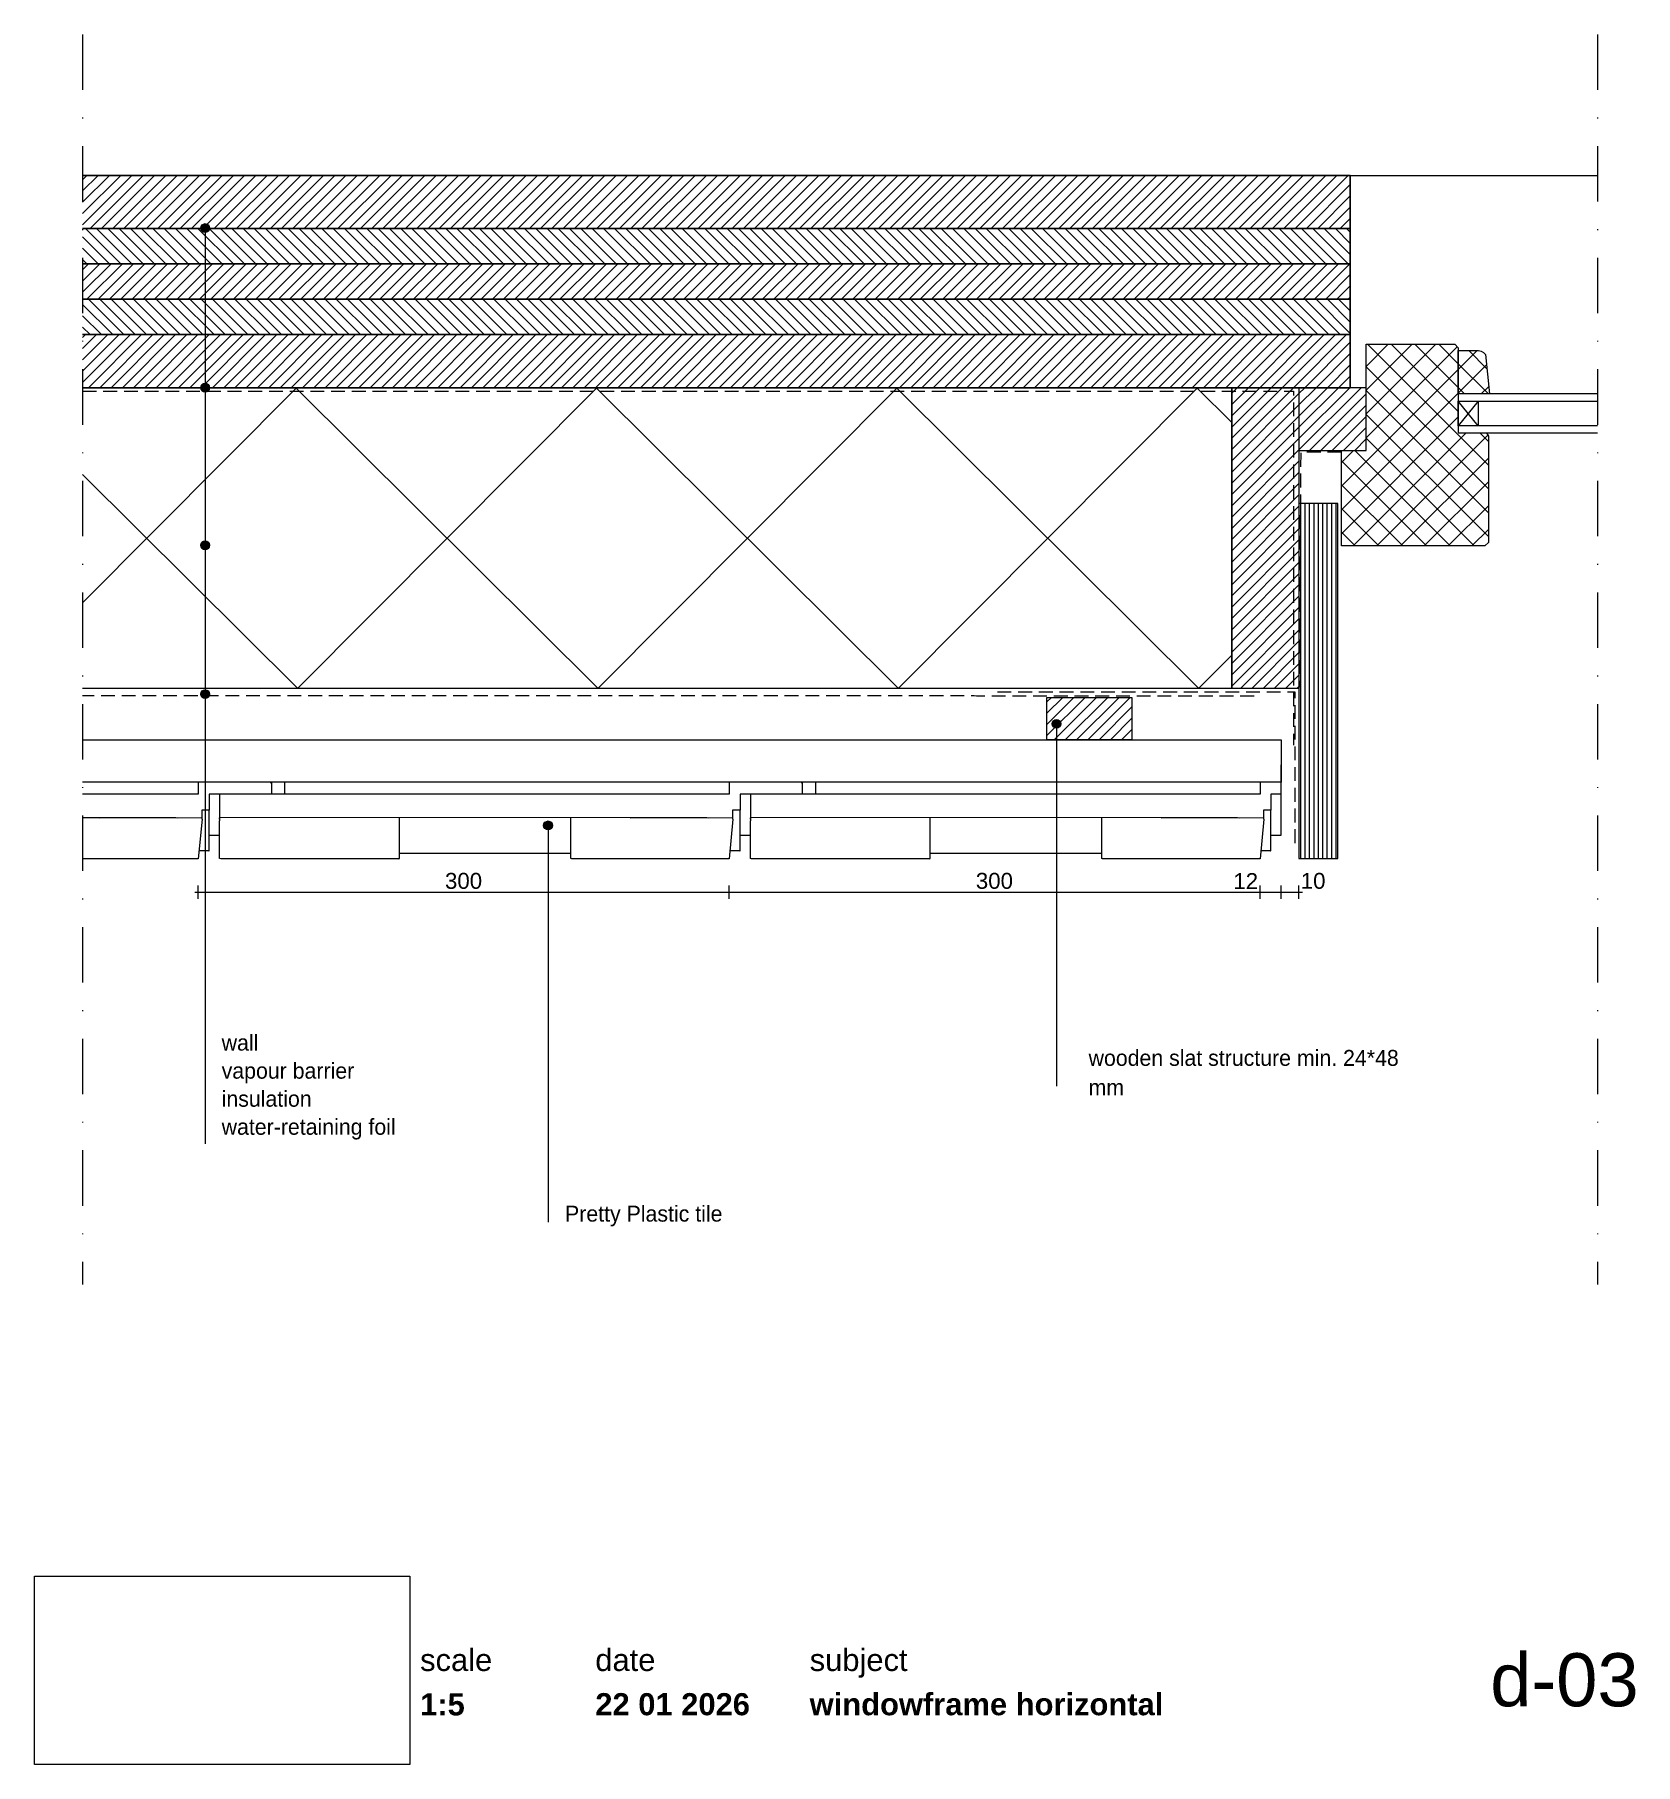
# Paper-space layout 'd-03 windowframe horizontal' of a CAD drawing. Header units: millimetres. Extents: x 14 to 195, y 11 to 207.
import ezdxf
from ezdxf.xclip import XClip

# ---------------------------------------------------------------- set-up
doc = ezdxf.new("R2010")
doc.units = ezdxf.units.MM
doc.header["$MEASUREMENT"] = 0
doc.header["$XCLIPFRAME"] = 0
for name, pattern in [('B0302', [12.51, 6.26, -3.125, 0, -3.125]), ('B0701', [2.3412, 1.56, -0.7812]), ('Wipeout_Contour', [1000, 0, -1000])]:
    doc.linetypes.add(name, pattern=pattern)
for name, color, linetype in [('#01', 7, 'Continuous'), ('Dim - 1_50_100', 7, 'Continuous'), ('Info - 1_50_100', 7, 'Continuous'), ('Info - 1_5_10', 7, 'Continuous'), ('Info - English', 7, 'Continuous')]:
    doc.layers.add(name, color=color, linetype=linetype)
doc.styles.add('GENERATED_STYLE_1', font='HelveticaNeue.ttc')
doc.styles.add('GENERATED_STYLE_2', font='HelveticaNeue.ttc')
doc.styles.add('GENERATED_STYLE_3', font='Helvetica.ttc')
doc.styles.add('GENERATED_STYLE_4', font='')
doc.styles.get('GENERATED_STYLE_4').set_extended_font_data('Work Sans')
picture_1 = doc.add_image_def('image1.png', size_in_pixel=(317, 159))
pattern_1 = [(45, (-9230.9378, 436.4195), (-0.6363961, 0.6363961), [])]
pattern_2 = [(315, (-9230.9378, 436.4195), (0.6363961, 0.6363961), [])]
pattern_3 = [(45, (-9230.9378, 436.4195), (-1.3435029, 1.3435029), []), (135, (-9230.9378, 436.4195), (1.3435029, 1.3435029), [])]

# ---------------------------------------------------------------- blocks, each defined once
blk = doc.blocks.new('Drawing_1_1', base_point=(-200, 60))
at = {"color": 2, "linetype": 'Continuous', "lineweight": 0}
for s, insert, char_height, attachment_point, style in [('\\A1;{\\pql;\\fHelvetica Neue|b0|i0|c0|p0;\\W1.000000;scale}', (57.28, 24.14), 2.5, 1, 'GENERATED_STYLE_1'), ('\\A1;{\\pql;\\fHelvetica Neue|b0|i0|c0|p0;\\W1.000000;date}', (77.08, 24.14), 2.5, 1, 'GENERATED_STYLE_1'), ('\\A1;{\\pql;\\fHelvetica Neue|b0|i0|c0|p0;\\W1.000000;subject}', (101.31, 24.14), 2.5, 1, 'GENERATED_STYLE_1'), ('\\A1;{\\pqr;\\fHelvetica Neue|b0|i0|c0|p0;\\W1.000000;d-03}', (195, 23.65), 6, 3, 'GENERATED_STYLE_1'), ('\\A1;{\\pql;\\fHelvetica Neue|b1|i0|c0|p0;\\W1.000000;1:5}', (57.28, 19.12), 2.5, 1, 'GENERATED_STYLE_2'), ('\\A1;{\\pql;\\fHelvetica Neue|b1|i0|c0|p0;\\W1.000000;22 01 2026}', (77.08, 19.14), 2.5, 1, 'GENERATED_STYLE_2'), ('\\A1;{\\pql;\\fHelvetica Neue|b1|i0|c0|p0;\\W1.000000;windowframe horizontal}', (101.31, 19.14), 2.5, 1, 'GENERATED_STYLE_2')]:
    blk.add_mtext(s, dxfattribs=dict(at, insert=insert, char_height=char_height, attachment_point=attachment_point, style=style))
at = {"color": 254, "linetype": 'Wipeout_Contour', "lineweight": 0, "ltscale": 174.062972}
blk.add_wipeout([(13.71, 11.09), (56.11, 11.09), (56.11, 32.35), (13.71, 32.35)], dxfattribs=at)
at = {"color": 9, "lineweight": 0}
image = blk.add_image(picture_1, insert=(13.71, 11.09), size_in_units=(42.4, 21.27), dxfattribs=at)
image.set_boundary_path([(-0.5, -0.5), (316.5, 158.5)])
blk = doc.blocks.new('Drawing_2_1', base_point=(-9230.94, 436.42))
at = {"layer": '#01', "linetype": 'Continuous', "lineweight": 0, "true_color": 0x000000}
for points in [[(32.48, 184.72), (32.51, 184.53), (32.62, 184.37), (32.78, 184.26), (32.98, 184.22), (33.17, 184.26), (33.33, 184.37), (33.44, 184.53), (33.48, 184.72), (33.44, 184.91), (33.33, 185.07), (33.17, 185.18), (32.98, 185.22), (32.78, 185.18), (32.62, 185.07), (32.51, 184.91)], [(32.48, 166.68), (32.51, 166.49), (32.62, 166.33), (32.78, 166.22), (32.98, 166.18), (33.17, 166.22), (33.33, 166.33), (33.44, 166.49), (33.48, 166.68), (33.44, 166.87), (33.33, 167.03), (33.17, 167.14), (32.98, 167.18), (32.78, 167.14), (32.62, 167.03), (32.51, 166.87)], [(32.48, 148.87), (32.51, 148.68), (32.62, 148.52), (32.78, 148.41), (32.98, 148.37), (33.17, 148.41), (33.33, 148.52), (33.44, 148.68), (33.48, 148.87), (33.44, 149.06), (33.33, 149.22), (33.17, 149.33), (32.98, 149.37), (32.78, 149.33), (32.62, 149.22), (32.51, 149.06)], [(32.48, 132.05), (32.51, 131.86), (32.62, 131.7), (32.78, 131.59), (32.98, 131.55), (33.17, 131.59), (33.33, 131.7), (33.44, 131.86), (33.48, 132.05), (33.44, 132.24), (33.33, 132.41), (33.17, 132.52), (32.98, 132.55), (32.78, 132.52), (32.62, 132.41), (32.51, 132.24)], [(128.7, 128.69), (128.74, 128.5), (128.85, 128.33), (129.01, 128.23), (129.2, 128.19), (129.39, 128.23), (129.55, 128.33), (129.66, 128.5), (129.7, 128.69), (129.66, 128.88), (129.55, 129.04), (129.39, 129.15), (129.2, 129.19), (129.01, 129.15), (128.85, 129.04), (128.74, 128.88)], [(71.24, 117.21), (71.28, 117.02), (71.39, 116.86), (71.55, 116.75), (71.74, 116.71), (71.93, 116.75), (72.1, 116.86), (72.2, 117.02), (72.24, 117.21), (72.2, 117.4), (72.1, 117.57), (71.93, 117.68), (71.74, 117.71), (71.55, 117.68), (71.39, 117.57), (71.28, 117.4)]]:
    blk.add_hatch(color=18, dxfattribs=at).paths.add_polyline_path(points)
at = {"layer": 'Info - 1_50_100', "linetype": 'Continuous', "lineweight": 0, "true_color": 0x000000}
h = blk.add_hatch(dxfattribs=at)
h.set_pattern_fill('310_Naaldhout__01__0001', color=18, style=0, pattern_type=2)
h.set_pattern_definition(pattern_1)
h.paths.add_polyline_path([(162.41, 190.68), (19.13, 190.68), (19.13, 184.68), (162.41, 184.68)])
h = blk.add_hatch(dxfattribs=at)
h.set_pattern_fill('310_Naaldhout__02__0001', color=18, style=0, pattern_type=2)
h.set_pattern_definition(pattern_2)
h.paths.add_polyline_path([(162.41, 184.68), (19.13, 184.68), (19.13, 180.68), (162.41, 180.68)])
h = blk.add_hatch(dxfattribs=at)
h.set_pattern_fill('310_Naaldhout__01__0001', color=18, style=0, pattern_type=2)
h.set_pattern_definition(pattern_1)
h.paths.add_polyline_path([(162.41, 180.68), (19.13, 180.68), (19.13, 176.68), (162.41, 176.68)])
h = blk.add_hatch(dxfattribs=at)
h.set_pattern_fill('310_Naaldhout__02__0001', color=18, style=0, pattern_type=2)
h.set_pattern_definition(pattern_2)
h.paths.add_polyline_path([(162.41, 176.68), (19.13, 176.68), (19.13, 172.68), (162.41, 172.68)])
h = blk.add_hatch(dxfattribs=at)
h.set_pattern_fill('310_Naaldhout__01__0001', color=18, style=0, pattern_type=2)
h.set_pattern_definition(pattern_1)
h.paths.add_polyline_path([(162.41, 172.68), (19.13, 172.68), (19.13, 166.68), (162.41, 166.68)])
h = blk.add_hatch(dxfattribs=at)
h.set_pattern_fill('415_Isolatie_ruit_0001', color=18, style=0, pattern_type=2)
h.set_pattern_definition([(135.152, (43.44, 132.68), (16.8807, 16.9703), []), (225.152, (43.44, 132.68), (-17.0605, 16.9703), [])])
h.paths.add_polyline_path([(149.01, 166.68), (19.13, 166.68), (19.13, 132.68), (149.01, 132.68)])
h = blk.add_hatch(dxfattribs=at)
h.set_pattern_fill('310_Naaldhout__01__0001', color=18, style=0, pattern_type=2)
h.set_pattern_definition(pattern_1)
h.paths.add_polyline_path([(156.61, 132.68), (156.61, 166.68), (149.01, 166.68), (149.01, 132.68)])
h = blk.add_hatch(dxfattribs=at)
h.set_pattern_fill('310_Naaldhout__01__0001', color=18, style=0, pattern_type=2)
h.set_pattern_definition(pattern_1)
h.paths.add_polyline_path([(164.21, 159.59), (164.21, 166.68), (156.61, 166.68), (156.61, 159.59)])
h = blk.add_hatch(dxfattribs=at)
h.set_pattern_fill('325_Houtachtig_plaatmate_E0', color=18, style=0, pattern_type=2)
h.set_pattern_definition([(90, (158.80666, 217.54887), (-0.5, 0), [])])
h.paths.add_polyline_path([(161.01, 153.61), (156.61, 153.61), (156.61, 113.47), (161.01, 113.47)])
at = {"layer": 'Info - 1_5_10', "linetype": 'Continuous', "lineweight": 0, "true_color": 0x99a3a6}
h = blk.add_hatch(dxfattribs=at)
h.set_pattern_fill('305_Loofhout__02__0001', color=253, style=0, pattern_type=2)
h.set_pattern_definition(pattern_3)
h.paths.add_polyline_path([(161.41, 159.59), (161.41, 148.79), (177.61, 148.79), (178.01, 149.19), (178.01, 161.19), (177.81, 161.57), (174.61, 161.57), (174.61, 167.79), (174.61, 171.19), (174.21, 171.59), (164.21, 171.59), (164.21, 159.59)])
h = blk.add_hatch(dxfattribs=at)
h.set_pattern_fill('305_Loofhout__02__0001', color=253, style=0, pattern_type=2)
h.set_pattern_definition(pattern_3)
h.paths.add_polyline_path([(174.61, 165.97), (178.15, 165.97), (177.68, 170.45, 0.246914), (176.58, 170.88), (174.61, 170.88)])
h = blk.add_hatch(dxfattribs=at)
h.set_pattern_fill('310_Naaldhout__01__0001', color=253, style=0, pattern_type=2)
h.set_pattern_definition(pattern_1)
h.paths.add_polyline_path([(128.13, 126.88), (137.73, 126.88), (137.73, 131.68), (128.13, 131.68)])
at = {"layer": '#01', "color": 9, "linetype": 'Continuous', "lineweight": 0}
for p, q in [((162.41, 190.68), (190.35, 190.68)), ((32.98, 184.22), (32.98, 93.68)), ((32.98, 166.18), (32.98, 81.24)), ((176.87, 162.37), (174.61, 165.17)), ((176.87, 165.17), (174.61, 162.37)), ((32.98, 148.37), (32.98, 98.06)), ((32.98, 131.55), (32.98, 81.24)), ((129.2, 128.19), (129.2, 87.75)), ((71.74, 116.71), (71.74, 72.38))]:
    blk.add_line(p, q, dxfattribs=at)
at = {"layer": '#01', "color": 2, "linetype": 'B0701', "lineweight": 0, "flags": 128}
for points in [[(19.13, 166.28), (156, 166.28), (156, 126.28)], [(161.41, 159.39), (156.81, 159.39), (156.61, 132.07)], [(156.19, 115.21), (156.19, 132.28), (122.06, 132.28)]]:
    blk.add_lwpolyline(points, dxfattribs=at)
at = {"layer": '#01', "color": 1, "linetype": 'Continuous', "lineweight": 0}
for centre in [(32.98, 184.72), (32.98, 166.68), (32.98, 148.87), (32.98, 132.05), (129.2, 128.69), (71.74, 117.21)]:
    blk.add_circle(centre, 0.5, dxfattribs=at)
at = {"color": 1, "linetype": 'Continuous', "lineweight": 0}
blk.add_line((154.61, 116.11), (154.61, 124.07), dxfattribs=at)
at = {"color": 1, "linetype": 'Continuous', "lineweight": 0, "flags": 128}
for points in [[(40.33, 122.07), (39.97, 122.08), (33.4, 122.08), (32.37, 122.08), (32.21, 122.08)], [(40.33, 122.07), (39.97, 122.08), (33.4, 122.08), (32.37, 122.08), (32.21, 122.08)], [(32.21, 122.08), (32.21, 120.74)], [(40.33, 122.07), (40.47, 122.06)], [(40.33, 122.07), (40.47, 122.06)], [(40.47, 122.06), (40.47, 120.72)], [(40.47, 122.06), (40.47, 120.72)], [(41.96, 122.08), (41.96, 120.74)], [(100.33, 122.07), (99.97, 122.08), (93.4, 122.08), (92.37, 122.08), (92.21, 122.08)], [(100.33, 122.07), (99.97, 122.08), (93.4, 122.08), (92.37, 122.08), (92.21, 122.08)], [(92.21, 122.08), (92.21, 120.74)], [(100.33, 122.07), (100.47, 122.06)], [(100.33, 122.07), (100.47, 122.06)], [(100.47, 122.06), (100.47, 120.72)], [(100.47, 122.06), (100.47, 120.72)], [(101.96, 122.08), (101.96, 122.03), (101.96, 120.74)], [(154.61, 122.08), (153.4, 122.08), (152.37, 122.08), (152.21, 122.08)], [(154.61, 122.08), (153.4, 122.08), (152.37, 122.08), (152.21, 122.08)], [(152.21, 122.08), (152.21, 120.74)], [(32.21, 120.74), (32.12, 120.74), (19.13, 120.74)], [(32.21, 120.74), (32.12, 120.74), (19.13, 120.74)], [(33.44, 120.74), (33.44, 118.95)], [(40.33, 120.74), (39.97, 120.74), (33.44, 120.74)], [(33.44, 120.74), (33.44, 118.95)], [(34.75, 120.74), (34.61, 120.72)], [(34.75, 120.74), (34.61, 120.72)], [(34.61, 120.72), (34.61, 118.06)], [(34.61, 120.72), (34.61, 118.06)], [(92.21, 120.74), (92.12, 120.74), (35.11, 120.74), (34.92, 120.74), (34.75, 120.74)], [(92.21, 120.74), (92.12, 120.74), (35.11, 120.74), (34.92, 120.74), (34.75, 120.74)], [(93.44, 120.74), (93.44, 118.95)], [(100.33, 120.74), (99.97, 120.74), (93.44, 120.74)], [(93.44, 120.74), (93.44, 118.95)], [(94.75, 120.74), (94.61, 120.72)], [(94.75, 120.74), (94.61, 120.72)], [(94.61, 120.72), (94.61, 118.06)], [(94.61, 120.72), (94.61, 118.06)], [(152.21, 120.74), (152.12, 120.74), (95.11, 120.74), (94.92, 120.74), (94.75, 120.74)], [(152.21, 120.74), (152.12, 120.74), (95.11, 120.74), (94.92, 120.74), (94.75, 120.74)], [(153.44, 120.74), (153.44, 118.95)], [(154.61, 120.74), (153.44, 120.74)], [(153.44, 120.74), (153.44, 118.95)], [(19.13, 118.09), (21.22, 118.09), (29.67, 118.09), (32.63, 118.08)], [(21.02, 118.08), (21.22, 118.09), (29.67, 118.09), (29.87, 118.08)], [(32.63, 117.9), (32.21, 113.45)], [(32.63, 118.96), (33.4, 118.96)], [(32.63, 118.08), (32.63, 118.96)], [(32.63, 118.96), (33.4, 118.96)], [(32.63, 117.9), (32.63, 118.96)], [(33.4, 114.32), (33.44, 114.32), (33.44, 118.95), (33.4, 118.96)], [(33.4, 114.32), (33.44, 114.32), (33.44, 118.95), (33.4, 118.96)], [(34.61, 118.13), (81.22, 118.09), (89.67, 118.09), (92.63, 118.08)], [(34.61, 117.93), (34.61, 118.06), (34.61, 117.74)], [(34.61, 117.93), (34.61, 117.74)], [(34.75, 113.45), (34.61, 113.47), (34.61, 117.74)], [(54.83, 113.45), (54.91, 113.46), (54.94, 113.47), (54.94, 117.5), (54.94, 118.11)], [(74.31, 117.74), (74.31, 118.09)], [(74.31, 117.74), (74.31, 117.9)], [(74.42, 113.45), (74.34, 113.46), (74.31, 113.47), (74.31, 117.74)], [(74.42, 113.45), (74.34, 113.46), (74.31, 113.47), (74.31, 117.74)], [(81.02, 118.08), (81.22, 118.09), (89.67, 118.09), (89.87, 118.08)], [(92.63, 117.9), (92.21, 113.45)], [(92.63, 118.96), (93.4, 118.96)], [(92.63, 118.08), (92.63, 118.96)], [(92.63, 118.96), (93.4, 118.96)], [(92.63, 117.9), (92.63, 118.96)], [(93.4, 114.32), (93.44, 114.32), (93.44, 118.95), (93.4, 118.96)], [(93.4, 114.32), (93.44, 114.32), (93.44, 118.95), (93.4, 118.96)], [(94.61, 118.13), (141.22, 118.09), (149.67, 118.09), (152.63, 118.08)], [(94.61, 117.93), (94.61, 118.06), (94.61, 117.74)], [(94.61, 117.93), (94.61, 117.74)], [(94.75, 113.45), (94.61, 113.47), (94.61, 117.74)], [(114.83, 113.45), (114.91, 113.46), (114.94, 113.47), (114.94, 117.5), (114.94, 118.11)], [(134.31, 117.74), (134.31, 118.09)], [(134.31, 117.74), (134.31, 117.9)], [(134.42, 113.45), (134.34, 113.46), (134.31, 113.47), (134.31, 117.74)], [(134.42, 113.45), (134.34, 113.46), (134.31, 113.47), (134.31, 117.74)], [(141.02, 118.08), (141.22, 118.09), (149.67, 118.09), (149.87, 118.08)], [(152.63, 117.9), (152.21, 113.45)], [(152.63, 118.96), (153.4, 118.96)], [(152.63, 118.08), (152.63, 118.96)], [(152.63, 118.96), (153.4, 118.96)], [(152.63, 117.9), (152.63, 118.96)], [(153.4, 114.32), (153.44, 114.32), (153.44, 118.95), (153.4, 118.96)], [(153.4, 114.32), (153.44, 114.32), (153.44, 118.95), (153.4, 118.96)], [(33.44, 116.11), (34.61, 116.11)], [(93.44, 116.11), (94.61, 116.11)], [(153.44, 116.11), (154.61, 116.11)], [(153.44, 116.11), (154.61, 116.11)], [(32.21, 113.45), (32.12, 113.45), (19.13, 113.45)], [(32.21, 113.45), (32.12, 113.45), (19.13, 113.45)], [(33.4, 114.32), (32.3, 114.32)], [(33.4, 114.32), (32.3, 114.32)], [(33.4, 114.32), (32.3, 114.32)], [(54.83, 113.45), (54.39, 113.45), (35.11, 113.45), (34.92, 113.45), (34.75, 113.45)], [(54.83, 113.45), (54.39, 113.45), (35.11, 113.45), (34.92, 113.45), (34.75, 113.45)], [(74.31, 114.05), (54.94, 114.05)], [(74.31, 114.05), (54.94, 114.05)], [(92.21, 113.45), (92.12, 113.45), (75.28, 113.45), (74.78, 113.45), (74.42, 113.45)], [(92.21, 113.45), (92.12, 113.45), (75.28, 113.45), (74.78, 113.45), (74.42, 113.45)], [(93.4, 114.32), (92.3, 114.32)], [(93.4, 114.32), (92.3, 114.32)], [(93.4, 114.32), (92.3, 114.32)], [(114.83, 113.45), (114.39, 113.45), (95.11, 113.45), (94.92, 113.45), (94.75, 113.45)], [(114.83, 113.45), (114.39, 113.45), (95.11, 113.45), (94.92, 113.45), (94.75, 113.45)], [(134.31, 114.05), (114.94, 114.05)], [(134.31, 114.05), (114.94, 114.05)], [(152.21, 113.45), (152.12, 113.45), (135.28, 113.45), (134.78, 113.45), (134.42, 113.45)], [(152.21, 113.45), (152.12, 113.45), (135.28, 113.45), (134.78, 113.45), (134.42, 113.45)], [(153.4, 114.32), (152.3, 114.32)], [(153.4, 114.32), (152.3, 114.32)], [(153.4, 114.32), (152.3, 114.32)]]:
    blk.add_lwpolyline(points, dxfattribs=at)
at = {"layer": 'Dim - 1_50_100', "color": 1, "linetype": 'Continuous', "lineweight": 0}
for p, q in [((31.81, 109.66), (32.21, 109.66)), ((32.21, 108.91), (32.21, 110.41)), ((32.21, 109.66), (92.21, 109.66)), ((92.21, 108.91), (92.21, 110.41)), ((92.21, 109.66), (152.21, 109.66)), ((152.21, 108.91), (152.21, 110.41)), ((152.21, 109.66), (154.61, 109.66)), ((154.61, 108.91), (154.61, 110.41)), ((154.61, 109.66), (156.61, 109.66)), ((156.61, 108.91), (156.61, 110.41)), ((156.61, 109.66), (157.01, 109.66))]:
    blk.add_line(p, q, dxfattribs=at)
at = {"layer": 'Info - 1_50_100', "color": 3, "linetype": 'Continuous', "lineweight": 0}
for p, q in [((162.41, 166.68), (19.13, 166.68)), ((155.81, 132.68), (19.13, 132.68))]:
    blk.add_line(p, q, dxfattribs=at)
at = {"layer": 'Info - 1_50_100', "color": 9, "linetype": 'Continuous', "lineweight": 0, "flags": 128}
for points in [[(19.13, 190.68), (162.41, 190.68), (162.41, 184.68), (19.13, 184.68)], [(19.13, 184.68), (162.41, 184.68), (162.41, 180.68), (19.13, 180.68)], [(19.13, 180.68), (162.41, 180.68), (162.41, 176.68), (19.13, 176.68)], [(19.13, 176.68), (162.41, 176.68), (162.41, 172.68), (19.13, 172.68)], [(19.13, 172.68), (162.41, 172.68), (162.41, 166.68), (19.13, 166.68)], [(19.13, 126.88), (154.61, 126.88), (154.61, 122.08), (19.13, 122.08)]]:
    blk.add_lwpolyline(points, dxfattribs=at)
at = {"layer": 'Info - 1_50_100', "color": 4, "linetype": 'Continuous', "lineweight": 0, "flags": 128}
blk.add_lwpolyline([(19.13, 166.68), (162.41, 166.68), (162.41, 190.68), (19.13, 190.68)], dxfattribs=at)
at = {"layer": 'Info - 1_50_100', "color": 1, "linetype": 'Continuous', "lineweight": 0, "flags": 128}
blk.add_lwpolyline([(19.13, 166.68), (149.01, 166.68), (149.01, 132.68), (19.13, 132.68)], dxfattribs=at)
at = {"layer": 'Info - 1_50_100', "color": 2, "linetype": 'Continuous', "lineweight": 0, "flags": 128}
blk.add_lwpolyline([(156.61, 132.68), (149.01, 132.68), (149.01, 166.68), (156.61, 166.68)], close=True, dxfattribs=at)
at = {"layer": 'Info - 1_50_100', "color": 9, "linetype": 'Continuous', "lineweight": 0, "flags": 128}
for points in [[(164.21, 159.59), (164.21, 166.68), (156.61, 166.68), (156.61, 159.59)], [(161.01, 153.61), (156.61, 153.61), (156.61, 113.47), (161.01, 113.47)]]:
    blk.add_lwpolyline(points, close=True, dxfattribs=at)
at = {"layer": 'Info - 1_50_100', "color": 2, "linetype": 'B0701', "lineweight": 0, "flags": 128}
blk.add_lwpolyline([(151.54, 131.8), (120.16, 131.8), (119.9, 131.85), (19.13, 131.85)], dxfattribs=at)
at = {"layer": 'Info - 1_5_10', "color": 2, "linetype": 'Continuous', "lineweight": 0, "flags": 128}
blk.add_lwpolyline([(161.41, 159.59), (164.21, 159.59), (164.21, 171.59), (174.21, 171.59), (174.61, 171.19), (174.61, 167.79), (174.61, 161.57), (177.81, 161.57), (178.01, 161.19), (178.01, 149.19), (177.61, 148.79), (161.41, 148.79)], close=True, dxfattribs=at)
blk.add_lwpolyline([(174.61, 165.97), (174.61, 170.88), (176.58, 170.88, -0.246914), (177.68, 170.45), (178.15, 165.97)], format="xyb", close=True, dxfattribs=at)
at = {"layer": 'Info - 1_5_10', "color": 9, "linetype": 'Continuous', "lineweight": 0, "flags": 128}
for points in [[(190.35, 165.97), (174.61, 165.97), (174.61, 165.17), (190.35, 165.17)], [(190.35, 162.37), (174.61, 162.37), (174.61, 161.57), (190.35, 161.57)]]:
    blk.add_lwpolyline(points, dxfattribs=at)
at = {"layer": 'Info - 1_5_10', "color": 1, "linetype": 'Continuous', "lineweight": 0, "flags": 128}
blk.add_lwpolyline([(174.61, 162.37), (174.61, 165.17), (176.87, 165.17), (176.87, 162.37)], close=True, dxfattribs=at)
at = {"layer": 'Info - 1_5_10', "color": 4, "linetype": 'Continuous', "lineweight": 0, "flags": 128}
blk.add_lwpolyline([(128.13, 126.88), (128.13, 131.68), (137.73, 131.68), (137.73, 126.88)], close=True, dxfattribs=at)
at = {"layer": 'Dim - 1_50_100', "color": 2, "linetype": 'Continuous', "lineweight": 0, "char_height": 1.8, "attachment_point": 7, "style": 'GENERATED_STYLE_3'}
for s, insert, width in [('\\A1;{\\pql;\\fHelvetica|b0|i0|c0|p0;\\W1.000000;300}', (60.09, 110.02), 4.2398), ('\\A1;{\\pql;\\fHelvetica|b0|i0|c0|p0;\\W1.000000;300}', (120.09, 110.02), 4.2398), ('\\A1;{\\pql;\\fHelvetica|b0|i0|c0|p0;\\W1.000000;12}', (149.19, 110.02), 2.8266), ('\\A1;{\\pql;\\fHelvetica|b0|i0|c0|p0;\\W1.000000;10}', (156.81, 110.02), 2.8266)]:
    blk.add_mtext(s, dxfattribs=dict(at, insert=insert, width=width))
at = {"layer": 'Info - English', "color": 2, "linetype": 'Continuous', "lineweight": 0, "insert": (34.85, 87.63), "char_height": 1.8, "attachment_point": 4, "line_spacing_factor": 1.05635, "style": 'GENERATED_STYLE_4'}
blk.add_mtext('\\A1;{\\pql;\\fWork Sans|b0|i0|c0|p0;\\W1.000000;wall\\P\\pql;\\fWork Sans|b0|i0|c0|p0;\\W1.000000;vapour barrier\\P\\pql;\\fWork Sans|b0|i0|c0|p0;\\W1.000000;insulation\\P\\pql;\\fWork Sans|b0|i0|c0|p0;\\W1.000000;water-retaining foil}', dxfattribs=at)
at = {"layer": 'Info - English', "color": 2, "linetype": 'Continuous', "lineweight": 0, "insert": (132.83, 89.27), "char_height": 1.8, "width": 35.2414, "attachment_point": 4, "line_spacing_factor": 1.110307, "style": 'GENERATED_STYLE_4'}
blk.add_mtext('\\A1;{\\pql;\\fWork Sans|b0|i0|c0|p0;\\W1.000000;wooden slat structure min. 24*48 mm}', dxfattribs=at)
at = {"layer": 'Info - English', "color": 2, "linetype": 'Continuous', "lineweight": 0, "insert": (73.66, 73.06), "char_height": 1.8, "attachment_point": 4, "style": 'GENERATED_STYLE_4'}
blk.add_mtext('\\A1;{\\pql;\\fWork Sans|b0|i0|c0|p0;\\W1.000000;Pretty Plastic tile }', dxfattribs=at)

psp = doc.layouts.new('d-03 windowframe horizontal')

# ---------------------------------------------------------------- linework, layer by layer
at = {"layer": '#01', "color": 3, "linetype": 'B0302', "lineweight": 0}
for p, q in [((19.13, 206.59), (19.13, 65.32)), ((190.35, 206.59), (190.35, 65.32))]:
    psp.add_line(p, q, dxfattribs=at)

# ---------------------------------------------------------------- block references
at = {"color": 4, "linetype": 'Continuous', "lineweight": 0}
ref = psp.add_blockref('Drawing_2_1', (-9230.94, 436.42), dxfattribs=at)
XClip(ref).set_block_clipping_path([(19.1335887833, 55.3425367828), (190.3537298436, 209.7442681641)])
ref = psp.add_blockref('Drawing_1_1', (-200, 60), dxfattribs=at)
XClip(ref).set_block_clipping_path([(-287.3178906032, -75.7273941135), (502.7286062445, 56.3449743075)])

doc.saveas('drawing.dxf')
